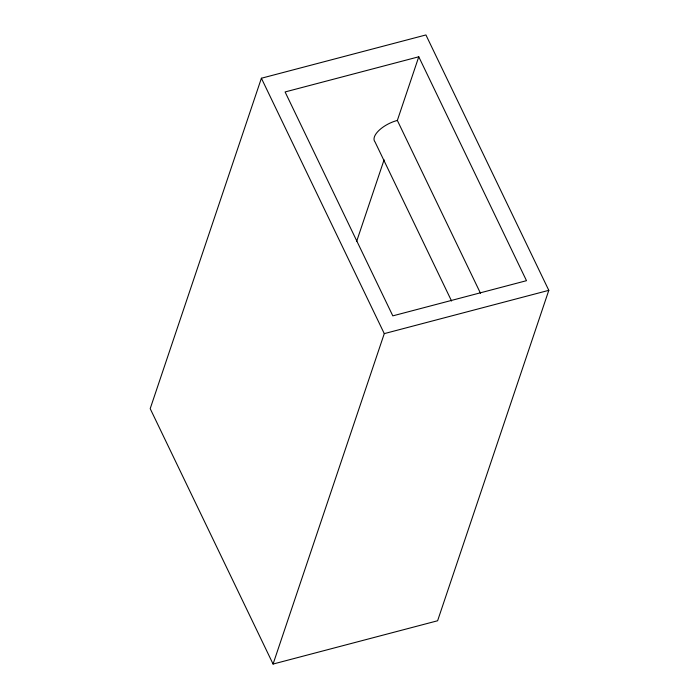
<?xml version="1.0" encoding="UTF-8"?>
<svg xmlns="http://www.w3.org/2000/svg" width="699" height="699" viewBox="0 0 699 699"><rect width="100%" height="100%" fill="white"/><g stroke="black" fill="none" stroke-linecap="round" stroke-linejoin="round"><path stroke-width="1.05" d="M261.391 78.236L150.198 408.662L273.073 664.05L437.609 620.764L548.802 290.338L425.927 34.95L261.391 78.236L384.275 333.624L273.073 664.05M356.604 241.504L384.083 159.844M451.58 301.033L375.031 141.941A21.136 9.419 -25.7 0 1 397.347 120.438L418.771 56.785L285.087 91.953L392.812 315.861L526.496 280.683L418.771 56.785M384.275 333.624L548.802 290.338M397.347 120.438L480.501 293.283"/></g></svg>
